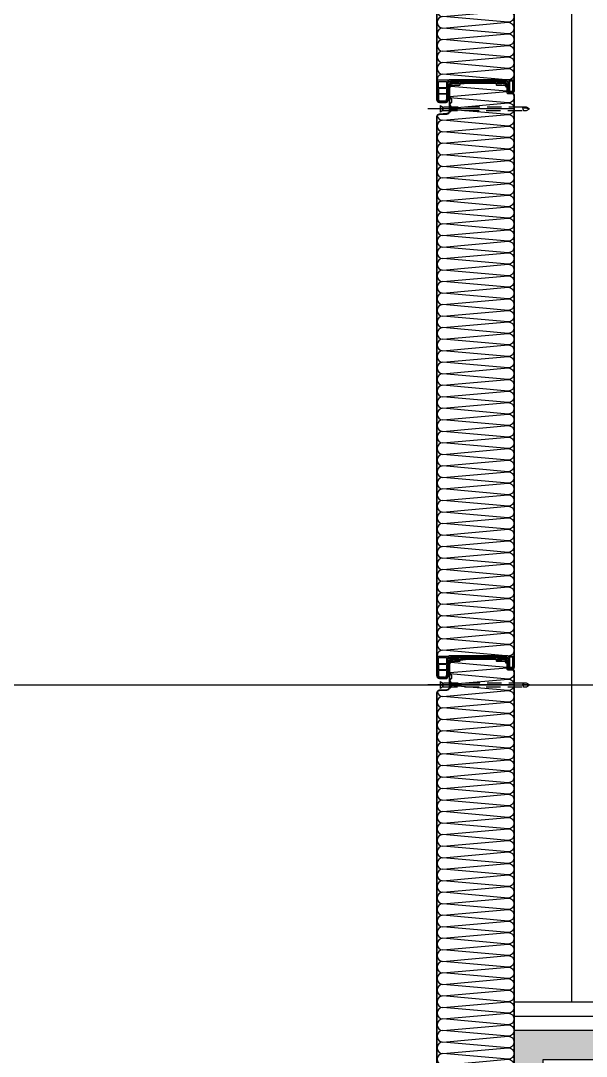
# Model space of a CAD drawing. Header units: millimetres. Extents: x 0 to 672800, y 0 to 118800.
# Drawn here: x 391743 to 392725, y 31799 to 33597 of the extents above; entities that cross this region are included whole.
import ezdxf

# ---------------------------------------------------------------- set-up
doc = ezdxf.new("R2010")
doc.units = ezdxf.units.MM
doc.header["$LTSCALE"] = 200
doc.linetypes.add('CEN-GAUN', pattern=[32.2, 30, -1, 0.2, -1])
doc.linetypes.add('HIDDEN', pattern=[0.375, 0.25, -0.125])
for name, color, linetype in [('01단열재', 252, 'Continuous'), ('01하지철물', 253, 'Continuous'), ('161', 161, 'Continuous'), ('AA-WAXM-NORT', 4, 'Continuous'), ('AA-WAXM-SAND', 4, 'Continuous'), ('BOLT', 8, 'Continuous'), ('CEN', 1, 'CEN-GAUN'), ('CON', 2, 'Continuous'), ('HAT-253', 253, 'Continuous'), ('HAT-INS1', 252, 'Continuous'), ('Insul', 252, 'Continuous'), ('PANEL', 6, 'Continuous'), ('SYP_INSUL', 252, 'Continuous'), ('WALL', 2, 'Continuous')]:
    doc.layers.add(name, color=color, linetype=linetype)
doc.linetypes.add('INSUL50', pattern='A,0.00254,-2.54,[134,ltypeshp.shx,S=6.25,R=0,X=-2.54,Y=0],-19.92,[134,ltypeshp.shx,S=6.25,R=180,X=2.54,Y=0],-2.54', length=25.00254)

# ---------------------------------------------------------------- blocks, each defined once
blk = doc.blocks.new('SCW-1')
at = {"layer": 'BOLT', "color": 8, "linetype": 'HIDDEN', "ltscale": 0.5}
for p, q in [((150, 3), (150, 9)), ((154.1, 12), (151.1, 9)), ((151.1, 9), (151.1, 3)), ((151.1, 3), (154.1, 0)), ((153.1, 5.4), (153.1, 6.6)), ((153.1, 6.6), (154.5, 6.6)), ((154.5, 5.4), (153.1, 5.4)), ((154.5, 12), (154.1, 12)), ((154.1, 0), (154.5, 0)), ((154.5, 6.6), (154.5, 12)), ((154.5, 0), (154.5, 5.4))]:
    blk.add_line(p, q, dxfattribs=at)
for points in [[(0, 6), (9, 7), (11, 9), (12, 7), (10, 3)], [(10, 3), (5, 3), (0, 6), (5, 9), (11, 9)], [(150, 3), (10, 3)], [(11, 9), (150, 9)]]:
    blk.add_lwpolyline(points, dxfattribs=at)
for centre, start, end in [((150.6, 9.2), 199.4712, 340.5288), ((150.6, 2.8), 19.4712, 160.5288)]:
    blk.add_arc(centre, 0.6, start, end, dxfattribs=at)
blk = doc.blocks.new('PANEL-135')
at = {"layer": '161'}
for p, q in [((150, 0), (0, 0)), ((150, -1000), (0, -1000))]:
    blk.add_line(p, q, dxfattribs=at)
at = {"layer": 'BOLT', "color": 8, "linetype": 'HIDDEN', "ltscale": 0.5}
for p, q in [((37.8, 20.4), (41.2, 17)), ((37.8, 19.3), (40.8, 16.3)), ((37.8, 8.7), (40.8, 11.7)), ((37.8, 7.6), (41.2, 11)), ((37.8, 6.4), (41.2, 3)), ((37.8, 5.3), (40.8, 2.3)), ((41.2, 17), (41.2, 11)), ((41.2, 3), (41.2, -3)), ((37.8, -5.3), (40.8, -2.3)), ((37.8, -6.1), (37.8, -6.1)), ((38.6, -5.6), (41.2, -3))]:
    blk.add_line(p, q, dxfattribs=at)
at = {"layer": 'HAT-INS1'}
for points in [[(137, 30.5), (39.6, 38.9)], [(37.8, 21.4), (137, 30)]]:
    blk.add_lwpolyline(points, dxfattribs=at)
for points in [[(147.4, 26.4, -0.625476), (139.5, 10.2), (37.8, 19.1)], [(37.8, 1.4), (139.5, 10.2, -1), (139.5, -9.8), (37.8, -0.9)], [(25.8, -19.8), (139.5, -9.8, -1), (139.5, -29.8), (25.8, -19.8), (25.8, -19.8, 1), (25.8, -39.8, 1)], [(16.1, -12.4, 0.338737), (25.8, -19.8)], [(25.8, -39.8), (139.5, -29.8, -1), (139.5, -49.8), (25.8, -39.8), (25.8, -39.8, 1), (25.8, -59.8, 1)], [(25.8, -59.8), (139.5, -49.8, -1), (139.5, -69.8), (25.8, -59.8), (25.8, -59.8, 1), (25.8, -79.8, 1)], [(25.8, -79.8), (139.5, -69.8, -1), (139.5, -89.8), (25.8, -79.8), (25.8, -79.8, 1), (25.8, -99.8, 1)], [(25.8, -99.8), (139.5, -89.8, -1), (139.5, -109.8), (25.8, -99.8), (25.8, -99.8, 1), (25.8, -119.8, 1)], [(25.8, -119.8), (139.5, -109.8, -1), (139.5, -129.8), (25.8, -119.8), (25.8, -119.8, 1), (25.8, -139.8, 1)], [(25.8, -139.8), (139.5, -129.8, -1), (139.5, -149.8), (25.8, -139.8), (25.8, -139.8, 1), (25.8, -159.8, 1)], [(25.8, -159.8), (139.5, -149.8, -1), (139.5, -169.8), (25.8, -159.8), (25.8, -159.8, 1), (25.8, -179.8, 1)], [(25.8, -179.8), (139.5, -169.8, -1), (139.5, -189.8), (25.8, -179.8), (25.8, -179.8, 1), (25.8, -199.8, 1)], [(25.8, -199.8), (139.5, -189.8, -1), (139.5, -209.8), (25.8, -199.8), (25.8, -199.8, 1), (25.8, -219.8, 1)], [(25.8, -219.8), (139.5, -209.8, -1), (139.5, -229.8), (25.8, -219.8), (25.8, -219.8, 1), (25.8, -239.8, 1)], [(25.8, -239.8), (139.5, -229.8, -1), (139.5, -249.8), (25.8, -239.8), (25.8, -239.8, 1), (25.8, -259.8, 1)], [(25.8, -259.8), (139.5, -249.8, -1), (139.5, -269.8), (25.8, -259.8), (25.8, -259.8, 1), (25.8, -279.8, 1)], [(25.8, -279.8), (139.5, -269.8, -1), (139.5, -289.8), (25.8, -279.8), (25.8, -279.8, 1), (25.8, -299.8, 1)], [(25.8, -299.8), (139.5, -289.8, -1), (139.5, -309.8), (25.8, -299.8), (25.8, -299.8, 1), (25.8, -319.8, 1)], [(25.8, -319.8), (139.5, -309.8, -1), (139.5, -329.8), (25.8, -319.8), (25.8, -319.8, 1), (25.8, -339.8, 1)], [(25.8, -339.8), (139.5, -329.8, -1), (139.5, -349.8), (25.8, -339.8), (25.8, -339.8, 1), (25.8, -359.8, 1)], [(25.8, -359.8), (139.5, -349.8, -1), (139.5, -369.8), (25.8, -359.8), (25.8, -359.8, 1), (25.8, -379.8, 1)], [(25.8, -379.8), (139.5, -369.8, -1), (139.5, -389.8), (25.8, -379.8), (25.8, -379.8, 1), (25.8, -399.8, 1)], [(25.8, -399.8), (139.5, -389.8, -1), (139.5, -409.8), (25.8, -399.8), (25.8, -399.8, 1), (25.8, -419.8, 1)], [(25.8, -419.8), (139.5, -409.8, -1), (139.5, -429.8), (25.8, -419.8), (25.8, -419.8, 1), (25.8, -439.8, 1)], [(25.8, -439.8), (139.5, -429.8, -1), (139.5, -449.8), (25.8, -439.8), (25.8, -439.8, 1), (25.8, -459.8, 1)], [(25.8, -459.8), (139.5, -449.8, -1), (139.5, -469.8), (25.8, -459.8), (25.8, -459.8, 1), (25.8, -479.8, 1)], [(25.8, -479.8), (139.5, -469.8, -1), (139.5, -489.8), (25.8, -479.8), (25.8, -479.8, 1), (25.8, -499.8, 1)], [(25.8, -499.8), (139.5, -489.8, -1), (139.5, -509.8), (25.8, -499.8), (25.8, -499.8, 1), (25.8, -519.8, 1)], [(25.8, -519.8), (139.5, -509.8, -1), (139.5, -529.8), (25.8, -519.8), (25.8, -519.8, 1), (25.8, -539.8, 1)], [(25.8, -539.8), (139.5, -529.8, -1), (139.5, -549.8), (25.8, -539.8), (25.8, -539.8, 1), (25.8, -559.8, 1)], [(25.8, -559.8), (139.5, -549.8, -1), (139.5, -569.8), (25.8, -559.8), (25.8, -559.8, 1), (25.8, -579.8, 1)], [(25.8, -579.8), (139.5, -569.8, -1), (139.5, -589.8), (25.8, -579.8), (25.8, -579.8, 1), (25.8, -599.8, 1)], [(25.8, -599.8), (139.5, -589.8, -1), (139.5, -609.8), (25.8, -599.8), (25.8, -599.8, 1), (25.8, -619.8, 1)], [(25.8, -619.8), (139.5, -609.8, -1), (139.5, -629.8), (25.8, -619.8), (25.8, -619.8, 1), (25.8, -639.8, 1)], [(25.8, -639.8), (139.5, -629.8, -1), (139.5, -649.8), (25.8, -639.8), (25.8, -639.8, 1), (25.8, -659.8, 1)], [(25.8, -659.8), (139.5, -649.8, -1), (139.5, -669.8), (25.8, -659.8), (25.8, -659.8, 1), (25.8, -679.8, 1)], [(25.8, -679.8), (139.5, -669.8, -1), (139.5, -689.8), (25.8, -679.8), (25.8, -679.8, 1), (25.8, -699.8, 1)], [(25.8, -699.8), (139.5, -689.8, -1), (139.5, -709.8), (25.8, -699.8), (25.8, -699.8, 1), (25.8, -719.8, 1)], [(25.8, -719.8), (139.5, -709.8, -1), (139.5, -729.8), (25.8, -719.8), (25.8, -719.8, 1), (25.8, -739.8, 1)], [(25.8, -739.8), (139.5, -729.8, -1), (139.5, -749.8), (25.8, -739.8), (25.8, -739.8, 1), (25.8, -759.8, 1)], [(25.8, -759.8), (139.5, -749.8, -1), (139.5, -769.8), (25.8, -759.8), (25.8, -759.8, 1), (25.8, -779.8, 1)], [(25.8, -779.8), (139.5, -769.8, -1), (139.5, -789.8), (25.8, -779.8), (25.8, -779.8, 1), (25.8, -799.8, 1)], [(25.8, -799.8), (139.5, -789.8, -1), (139.5, -809.8), (25.8, -799.8), (25.8, -799.8, 1), (25.8, -819.8, 1)], [(25.8, -819.8), (139.5, -809.8, -1), (139.5, -829.8), (25.8, -819.8), (25.8, -819.8, 1), (25.8, -839.8, 1)], [(25.8, -839.8), (139.5, -829.8, -1), (139.5, -849.8), (25.8, -839.8), (25.8, -839.8, 1), (25.8, -859.8, 1)], [(25.8, -859.8), (139.5, -849.8, -1), (139.5, -869.8), (25.8, -859.8), (25.8, -859.8, 1), (25.8, -879.8, 1)], [(25.8, -879.8), (139.5, -869.8, -1), (139.5, -889.8), (25.8, -879.8), (25.8, -879.8, 1), (25.8, -899.8, 1)], [(25.8, -899.8), (139.5, -889.8, -1), (139.5, -909.8), (25.8, -899.8), (25.8, -899.8, 1), (25.8, -919.8, 1)], [(25.8, -919.8), (139.5, -909.8, -1), (139.5, -929.8), (25.8, -919.8), (25.8, -919.8, 1), (25.8, -939.8, 1)], [(25.8, -939.8), (139.5, -929.8, -1), (139.5, -949.8), (138.9, -949.7)], [(129.1, -948.8), (25.8, -939.8), (25.8, -939.8, 0.541794), (16.7, -953.8, 0.541794)]]:
    blk.add_lwpolyline(points, format="xyb", dxfattribs=at)
at = {"layer": 'Insul', "color": 251}
for p, q in [((18.3, -964.5), (18.3, -973.7)), ((32.3, -964.5), (18.3, -964.5)), ((32.3, -964.5), (32.3, -973.7)), ((32.3, -973.7), (18.3, -973.7)), ((18.3, -974.7), (18.3, -983)), ((32.3, -974.7), (18.3, -974.7)), ((29, -986.4), (21.7, -986.4)), ((32.3, -974.7), (32.3, -983))]:
    blk.add_line(p, q, dxfattribs=at)
for points in [[(135.1, 38.5), (136, 38.5, 0.414214), (136.3, 38.8), (136.3, 39), (136.3, 39.5, 0.414214), (133.3, 42.5), (128.3, 43.2), (120.8, 43.2, -0.414214), (120.3, 43.7), (120.3, 44, -0.414214), (120.8, 44.5), (133.9, 44.5), (135.5, 44.1, 0.487928), (135.9, 44.4), (135.9, 44.5, 0.414214), (133.9, 46.5), (82.3, 46.5), (40.6, 46.5, 0.414214), (38.6, 44.5), (38.6, 44.4, 0.487928), (39, 44.1), (40.6, 44.5), (53.7, 44.5, -0.414214), (54.2, 44), (54.2, 43.7, -0.414214), (53.7, 43.2), (46.1, 43.2), (41.1, 42.5, 0.414214), (38.1, 39.5), (38.1, 39), (38.1, 38.8, 0.414214), (38.4, 38.5), (39.3, 38.5, 0.414214), (39.6, 38.8), (39.6, 39, -0.414214), (41.1, 40.5), (46.1, 41.2), (54.7, 41.2, 0.414214), (56.2, 42.7), (56.2, 44, -0.414214), (56.7, 44.5), (82.3, 44.5), (117.8, 44.5, -0.414214), (118.3, 44), (118.3, 42.7, 0.414214), (119.8, 41.2), (128.3, 41.2), (133.3, 40.5, -0.414214), (134.8, 39), (134.8, 38.8, 0.414214)], [(135.1, 38.5), (136, 38.5, 0.414214), (136.3, 38.8), (136.3, 39), (136.3, 39.5, 0.414214), (133.3, 42.5), (128.3, 43.2), (120.8, 43.2, -0.414214), (120.3, 43.7), (120.3, 44, -0.414214), (120.8, 44.5), (133.9, 44.5), (135.5, 44.1, 0.487928), (135.9, 44.4), (135.9, 44.5, 0.414214), (133.9, 46.5), (82.3, 46.5), (40.6, 46.5, 0.414214), (38.6, 44.5), (38.6, 44.4, 0.487928), (39, 44.1), (40.6, 44.5), (53.7, 44.5, -0.414214), (54.2, 44), (54.2, 43.7, -0.414214), (53.7, 43.2), (46.1, 43.2), (41.1, 42.5, 0.414214), (38.1, 39.5), (38.1, 39), (38.1, 38.8, 0.414214), (38.4, 38.5), (39.3, 38.5, 0.414214), (39.6, 38.8), (39.6, 39, -0.414214), (41.1, 40.5), (46.1, 41.2), (54.7, 41.2, 0.414214), (56.2, 42.7), (56.2, 44, -0.414214), (56.7, 44.5), (82.3, 44.5), (117.8, 44.5, -0.414214), (118.3, 44), (118.3, 42.7, 0.414214), (119.8, 41.2), (128.3, 41.2), (133.3, 40.5, -0.414214), (134.8, 39), (134.8, 38.8, 0.414214)], [(148.7, -968.9, -0.414214), (146.2, -971.4), (142.9, -971.4, -0.414214), (140.4, -968.9), (140.4, -953.8, 0.414214), (139.4, -952.8), (136.9, -952.8), (136.9, -951.8), (39, -951.8), (39, -952.8), (35.1, -952.8, 0.414214), (34.1, -953.8), (34.1, -983, -0.414191), (29.1, -988), (21.7, -988, -0.414236), (16.7, -983), (16.7, -949.8), (37, -949.8), (37, -948.8), (138.9, -948.8), (138.9, -949.8), (148.7, -949.8)], [(148.7, -968.9, -0.414214), (146.2, -971.4), (142.9, -971.4, -0.414214), (140.4, -968.9), (140.4, -953.8, 0.414214), (139.4, -952.8), (136.9, -952.8), (136.9, -951.8), (39, -951.8), (39, -952.8), (35.1, -952.8, 0.414214), (34.1, -953.8), (34.1, -983, -0.414191), (29.1, -988), (21.7, -988, -0.414236), (16.7, -983), (16.7, -949.8), (37, -949.8), (37, -948.8), (138.9, -948.8), (138.9, -949.8), (148.7, -949.8)], [(142, -951.4), (147, -951.4), (147, -968.9, -0.414214), (146.2, -969.7), (142.9, -969.7, -0.414214), (142, -968.9)]]:
    blk.add_lwpolyline(points, format="xyb", close=True, dxfattribs=at)
blk.add_lwpolyline([(32.3, -952.5), (32.3, -963.5), (18.3, -963.5), (18.3, -952.5)], close=True, dxfattribs=at)
for centre, start, end in [((21.7, -983), 180, 270.0043), ((29, -983), 270.0043, 0)]:
    blk.add_arc(centre, 3.35, start, end, dxfattribs=at)
at = {"layer": 'PANEL', "ltscale": 3}
for points in [[(44, 43.3), (44, 44.1), (39, 44.1, 0.414214), (37, 42.1), (37, -3.7, -0.39552), (32.8, -8.2), (19.7, -9.1, 0.39896), (15, -14.1), (15, -444.5), (15, -983.8, 0.414242), (20, -988.8), (31.5, -988.8, 0.414191), (35, -985.3), (35, -953.3), (42, -953.3), (42, -952.5), (34.2, -952.5), (34.2, -985.3, -0.414191), (31.5, -988), (20, -988, -0.414242), (15.8, -983.8), (15.8, -444.5), (15.8, -14.1, -0.399273), (19.8, -9.9), (32.8, -9, 0.39552), (37.8, -3.7), (37.8, 42.1, -0.414214), (39, 43.3), (44, 43.3)], [(130.5, 44.1), (130.5, 44.1), (130.5, 43.6), (135.5, 43.6, -0.414214), (137, 42.1), (137, 28.4, 0.414214), (139, 26.4), (148, 26.4, -0.414214), (149.5, 24.9), (149.5, -391.9), (149.5, -969.9, -0.414214), (148, -971.4), (141, -971.4, -0.414214), (139.5, -969.9), (139.5, -952.8), (137, -952.8), (137, -953.3), (139, -953.3), (139, -969.9, 0.414214), (141, -971.9), (148, -971.9, 0.414214), (150, -969.9), (150, -391.9), (150, 24.9, 0.414214), (148, 26.9), (139, 26.9, -0.414214), (137.5, 28.4), (137.5, 42.1, 0.414214), (135.5, 44.1), (130.5, 44.1)]]:
    blk.add_lwpolyline(points, format="xyb", dxfattribs=at)
at = {"layer": 'SYP_INSUL'}
for points in [[(37.8, 41.4), (38.9, 41.5)], [(38.1, 39), (37.8, 39.1)], [(56.2, 43.2), (70.1, 44.5)]]:
    blk.add_lwpolyline(points, dxfattribs=at)
at = {"layer": 'WALL', "color": 3}
blk.add_line((44, 43.3), (44, 43.3), dxfattribs=at)
at = {"xscale": -1}
blk.add_blockref('SCW-1', (176.2, -6), dxfattribs=at)

msp = doc.modelspace()

# ---------------------------------------------------------------- hatches: boundary and pattern name
at = {"layer": 'HAT-253'}
h = msp.add_hatch(dxfattribs=at)
h.set_pattern_fill('ANSI38', color=256, scale=5)
h.set_pattern_definition([(45, (351650, -80355.275), (-11.2253202, 11.2253202), []), (135, (351650, -80355.275), (-33.6759605, 11.2253202), [39.6875, -23.8125])])
h.paths.add_polyline_path([(392600, 26443.6), (392650, 26443.6), (392650, 31793.6), (406150, 31793.6), (406150, 26443.6), (406200, 26443.6), (406200, 31843.6), (392600, 31843.6)])

# ---------------------------------------------------------------- linework, layer by layer
at = {"layer": '01단열재', "linetype": 'INSUL50', "ltscale": 0.005}
msp.add_line((392600, 31868.6), (406200, 31868.6), dxfattribs=at)
at = {"layer": '01하지철물'}
msp.add_line((392700, 31893.6), (392700, 34343.6), dxfattribs=at)
at = {"layer": 'AA-WAXM-NORT'}
for p, q in [((392600, 31893.6), (406200, 31893.6)), ((392600, 31843.6), (392600, 31893.6))]:
    msp.add_line(p, q, dxfattribs=at)
at = {"layer": 'AA-WAXM-SAND'}
msp.add_line((406200, 31843.6), (392600, 31843.6), dxfattribs=at)
at = {"layer": 'CEN'}
msp.add_line((381900, 32443.6), (446900, 32443.6), dxfattribs=at)
at = {"layer": 'Insul'}
msp.add_lwpolyline([(392600, 26443.6), (392650, 26443.6), (392650, 31793.6), (406150, 31793.6), (406150, 26443.6), (406200, 26443.6), (406200, 31843.6), (392600, 31843.6), (392600, 26443.6)], dxfattribs=at)

# ---------------------------------------------------------------- block references
at = {"layer": 'CON'}
for p in [(392450, 34443.6), (392450, 33443.6), (392450, 32443.6)]:
    msp.add_blockref('PANEL-135', p, dxfattribs=at)

doc.saveas('drawing.dxf')
